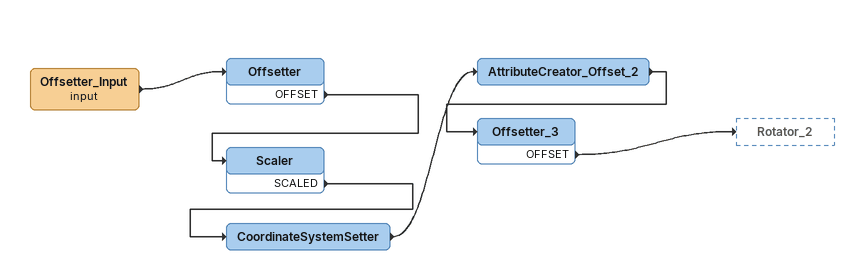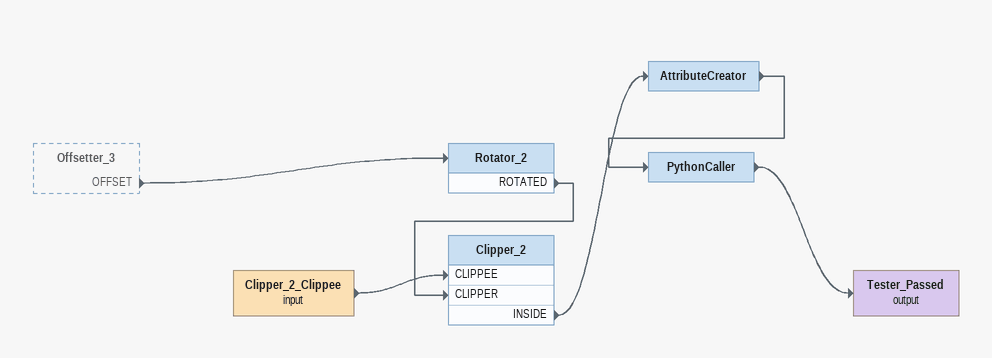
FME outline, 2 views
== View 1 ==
Offsetter_Input (input)
    -> Offsetter
Offsetter
    OFFSET -> Scaler
Scaler
    SCALED -> CoordinateSystemSetter
CoordinateSystemSetter
    -> AttributeCreator_Offset_2
AttributeCreator_Offset_2
    -> Offsetter_3
Offsetter_3
    OFFSET -> Rotator_2

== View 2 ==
Offsetter_3 [outside]
    OFFSET -> Rotator_2
Rotator_2
    ROTATED -> Clipper_2 [CLIPPER]
Clipper_2_Clippee (input)
    -> Clipper_2 [CLIPPEE]
Clipper_2
    INSIDE -> AttributeCreator
AttributeCreator
    -> PythonCaller
PythonCaller
    -> Tester_Passed (output)
Tester_Passed (output)
